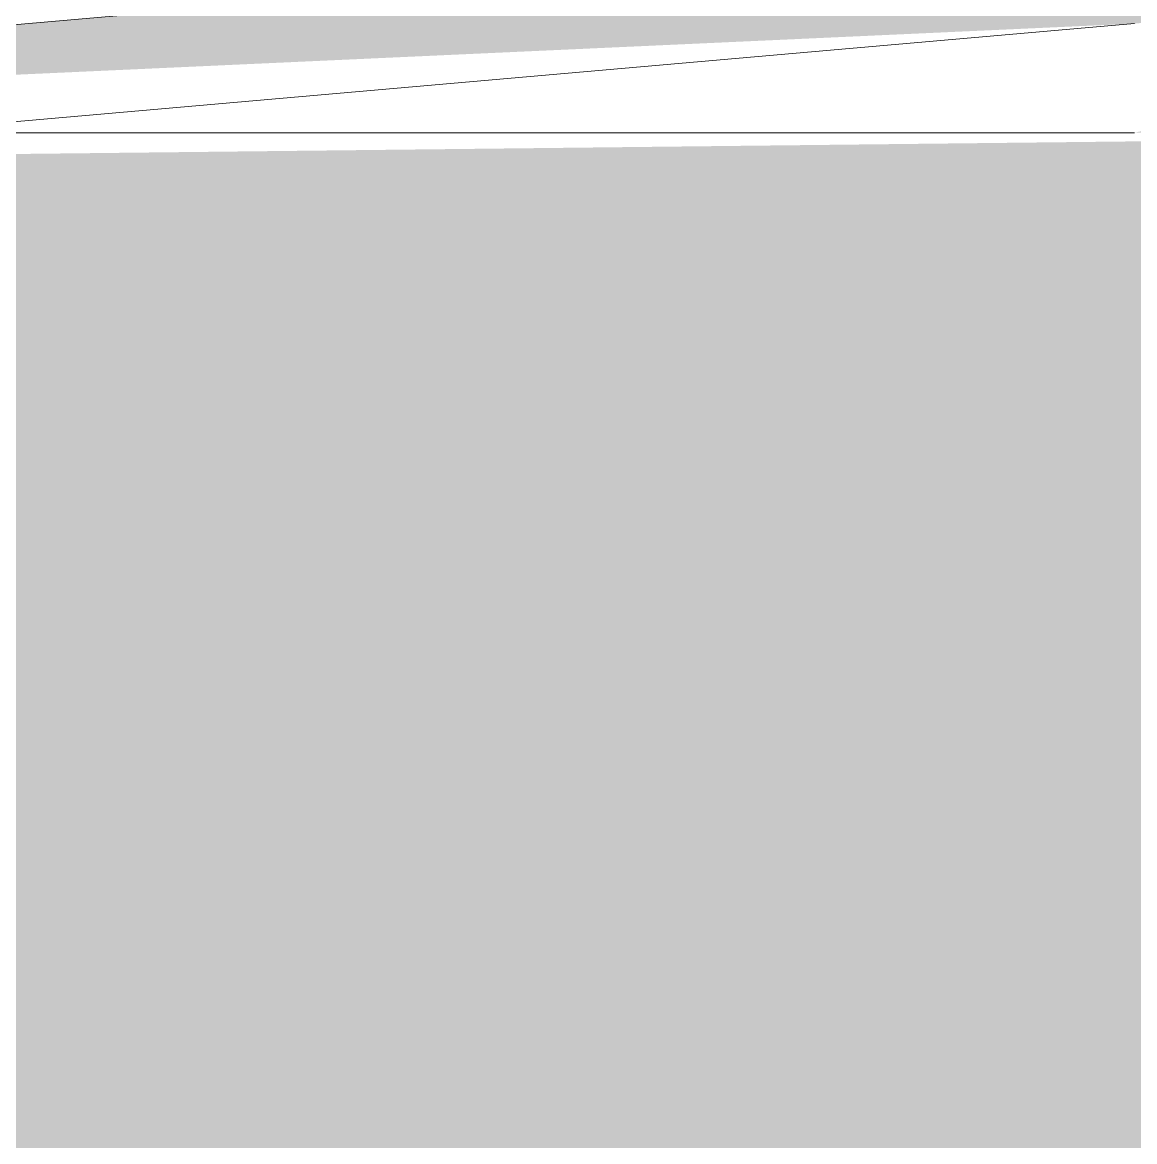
# Model space of a CAD drawing. Header units: inches. Extents: x 1718 to 6958, y -253 to 585.
# Drawn here: x 3400.3138 to 3400.6737, y 108.9235 to 109.2857 of the extents above; entities that cross this region are included whole.
import ezdxf

# ---------------------------------------------------------------- set-up
doc = ezdxf.new("R2010")
doc.units = ezdxf.units.IN
doc.header["$MEASUREMENT"] = 0
doc.layers.add('A-WALL-6', color=113, linetype='Continuous', lineweight=5)
doc.layers.add('A-WALL-7', color=113, linetype='Continuous', lineweight=9)

# ---------------------------------------------------------------- blocks, each defined once
blk = doc.blocks.new('Basic Wall _ COMPOSITE SIDING_DECKING - COURTYARD - ___-3213068-BUILDING ELEVATION - COURTYARD - LOOKING WEST')
at = {"layer": 'A-WALL-7'}
h = blk.add_hatch(color=256, dxfattribs=at)
h.paths.add_polyline_path([(3399.92374, 109.25104), (3400.67374, 109.28529), (3403.67374, 109.57962), (3403.64249, 109.57639), (3400.17352, 109.2729)], flags=0)
h.paths.add_polyline_path([(3399.92374, 108.00104), (3399.95499, 108.00104), (3399.92374, 108.22815)], flags=0)
for p, q in [((3400.67374, 109.31666), (3399.92374, 109.25104)), ((3400.27035, 109.25), (3400.67374, 109.28529))]:
    blk.add_line(p, q, dxfattribs=at)

msp = doc.modelspace()

# ---------------------------------------------------------------- hatches: boundary and pattern name
at = {"layer": 'A-WALL-6'}
h = msp.add_hatch(color=256, dxfattribs=at)
h.paths.add_polyline_path([(3400.92374, 109.25), (3400.92374, 109.30716), (3400.67374, 109.25)], flags=0)
h.paths.add_polyline_path([(3400.67374, 109.31666), (3400.92374, 109.33853), (3400.92374, 228), (3400.67374, 228), (3400.67374, 109.40415)], flags=0)
h.paths.add_polyline_path([(3400.73624, 348), (3400.92374, 348), (3400.92374, 348.80716), (3400.67374, 348.75), (3400.67374, 348)], flags=0)
h.paths.add_polyline_path([(3400.67374, 348.81666), (3400.92374, 348.83853), (3400.92374, 349.5), (3400.67374, 349.5), (3400.67374, 348.90142)], flags=0)
msp.add_hatch(color=256, dxfattribs=at).paths.add_polyline_path([(3400.92374, 0), (3400.92374, 109.25), (3400.17374, 109.24155), (3400.17374, 0)], flags=0)

# ---------------------------------------------------------------- linework, layer by layer
at = {"layer": 'A-WALL-7'}
msp.add_line((3400.27035, 109.25), (3400.67374, 109.25), dxfattribs=at)

# ---------------------------------------------------------------- block references
msp.add_blockref('Basic Wall _ COMPOSITE SIDING_DECKING - COURTYARD - ___-3213068-BUILDING ELEVATION - COURTYARD - LOOKING WEST', (0, 0), dxfattribs=at)

doc.saveas('drawing.dxf')
